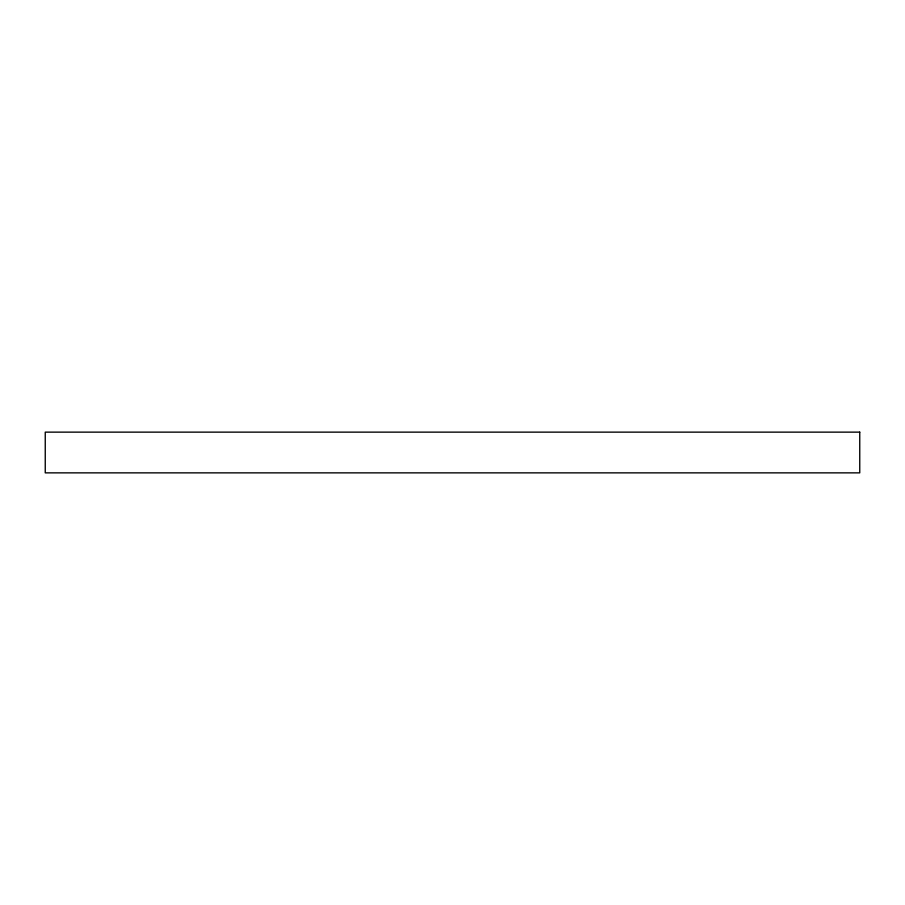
<?xml version="1.0" encoding="UTF-8"?>
<svg xmlns="http://www.w3.org/2000/svg" width="905" height="905" viewBox="0 0 905 905"><rect width="100%" height="100%" fill="white"/><g stroke="black" fill="none" stroke-linecap="round" stroke-linejoin="round"><path stroke-width="1.36" d="M859.75 432.138L45.25 432.138L45.25 472.863L859.75 472.863L859.75 432.138"/></g></svg>
